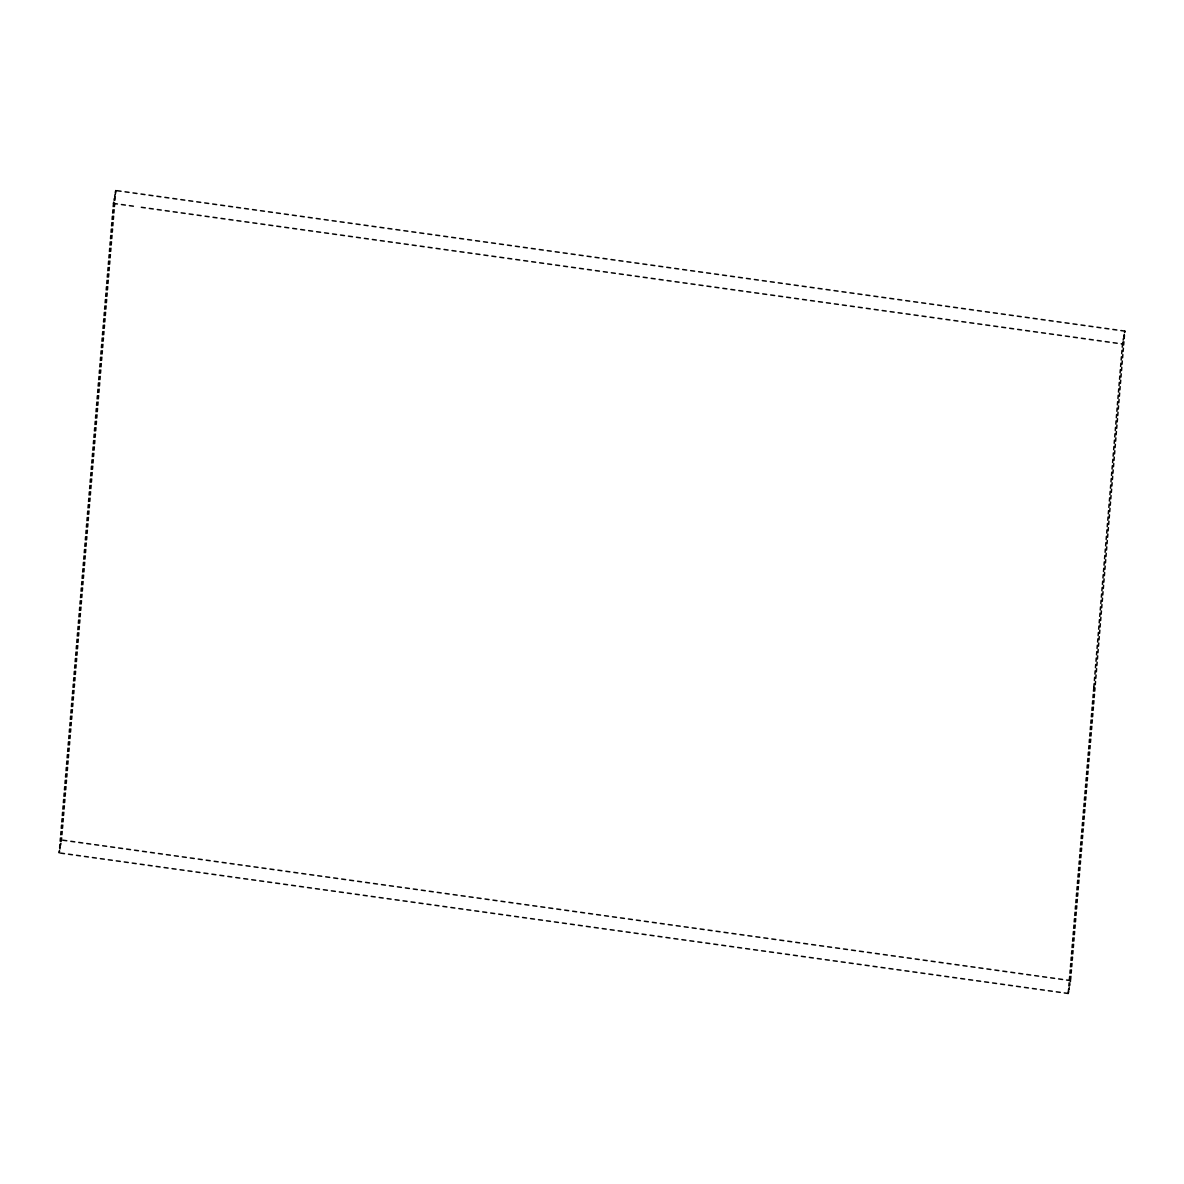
<?xml version="1.0" encoding="UTF-8"?>
<svg xmlns="http://www.w3.org/2000/svg" width="1184" height="1184" viewBox="0 0 1184 1184"><rect width="100%" height="100%" fill="white"/><g stroke="black" fill="none" stroke-linecap="round" stroke-linejoin="round"><path stroke-width="1.5" d="M59.378 850.763L59.2 852.909L59.54 850.97M59.644 847.566L59.91 844.355M60.177 841.158L60.443 837.946M60.724 834.75L60.991 831.538M61.257 828.326L61.524 825.13M61.79 821.918L62.056 818.721M62.323 815.51L62.589 812.313M62.856 809.101L63.122 805.904M63.388 802.693L63.655 799.496M63.936 796.284L64.202 793.088M64.469 789.876L64.735 786.664M65.002 783.468L65.268 780.256M65.534 777.059L65.801 773.848M66.067 770.651L66.334 767.439M66.6 764.242L66.881 761.031M67.148 757.834L67.414 754.622M67.68 751.426L67.947 748.214M68.213 745.017L68.48 741.806M68.746 738.594L69.012 735.397M69.279 732.186L69.545 728.989M69.826 725.777L70.093 722.58M70.359 719.369L70.626 716.172M70.892 712.96L71.158 709.764M71.425 706.552L71.691 703.355M71.958 700.144L72.224 696.947M72.49 693.735L72.757 690.524M73.038 687.327L73.304 684.115M73.571 680.918L73.837 677.707M74.104 674.51L74.37 671.298M74.636 668.102L74.903 664.89M75.169 661.693L75.436 658.482M75.702 655.285L75.983 652.073M76.25 648.862L76.516 645.665M76.782 642.453L77.049 639.256M77.315 636.045L77.582 632.848M77.848 629.636L78.114 626.44M78.381 623.228L78.647 620.031M78.928 616.82L79.195 613.623M79.461 610.411L79.728 607.214M79.994 604.003L80.26 600.791M80.527 597.594L80.793 594.383M81.06 591.186L81.326 587.974M81.592 584.778L81.859 581.566M82.14 578.369L82.406 575.158M82.673 571.961L82.939 568.749M83.206 565.552L83.472 562.341M83.738 559.144L84.005 555.932M84.271 552.721L84.538 549.524M84.804 546.312L85.085 543.116M85.352 539.904L85.618 536.707M85.884 533.496L86.151 530.299M86.417 527.087L86.684 523.89M86.95 520.679L87.216 517.482M87.483 514.27L87.749 511.074M88.03 507.862L88.297 504.65M88.563 501.454L88.83 498.242M89.096 495.045L89.362 491.834M89.629 488.637L89.895 485.425M90.162 482.228L90.428 479.017M90.694 475.82L90.961 472.608M91.242 469.412L91.508 466.2M91.775 462.988L92.041 459.792M92.308 456.58L92.574 453.383M92.84 450.172L93.107 446.975M93.373 443.763L93.64 440.566M93.906 437.355L94.187 434.158M94.454 430.946L94.72 427.75M94.986 424.538L95.253 421.341M95.519 418.13L95.786 414.918M96.052 411.721L96.318 408.51M96.585 405.313L96.851 402.101M97.132 398.904L97.399 395.693M97.665 392.496L97.932 389.284M98.198 386.088L98.464 382.876M98.731 379.679L98.997 376.468M99.264 373.271L99.53 370.059M99.796 366.848L100.063 363.651M100.344 360.439L100.61 357.242M100.877 354.031L101.143 350.834M101.41 347.622L101.676 344.426M101.942 341.214L102.209 338.017M102.475 334.806L102.742 331.609M103.008 328.397L103.289 325.186M103.556 321.989L103.822 318.777M104.088 315.58L104.355 312.369M104.621 309.172L104.888 305.96M105.154 302.764L105.42 299.552M105.687 296.355L105.953 293.144M106.234 289.947L106.501 286.735M106.767 283.538L107.034 280.327M107.3 277.115L107.566 273.918M107.833 270.707L108.099 267.51M108.366 264.298L108.632 261.102M108.898 257.89L109.165 254.693M109.446 251.482L109.712 248.285M109.979 245.073L110.245 241.876M110.512 238.665L110.778 235.468M111.044 232.256L111.311 229.045M111.577 225.848L111.844 222.636M112.11 219.44L112.391 216.228M112.658 213.031L112.924 209.82M113.19 206.623L113.679 202.124M61.672 837.872L61.272 841.291M61.938 834.661L62.204 831.464M62.486 828.252L62.752 825.056M63.018 821.844L63.285 818.647M63.551 815.436L63.818 812.239M64.084 809.027L64.35 805.83M64.617 802.619L64.883 799.422M65.15 796.21L65.416 792.999M65.697 789.802L65.964 786.59M66.23 783.394L66.496 780.182M66.763 776.985L67.029 773.774M67.296 770.577L67.562 767.365M67.828 764.168L68.095 760.957M68.361 757.76L68.642 754.548M68.909 751.352L69.175 748.14M69.442 744.928L69.708 741.732M69.974 738.52L70.241 735.323M70.507 732.112L70.774 728.915M71.04 725.703L71.306 722.506M71.588 719.295L71.854 716.098M72.12 712.886L72.387 709.69M72.653 706.478L72.92 703.281M73.186 700.07L73.452 696.858M73.719 693.661L73.985 690.45M74.252 687.253L74.518 684.041M74.799 680.844L75.066 677.633M75.332 674.436L75.598 671.224M75.865 668.028L76.131 664.816M76.398 661.619L76.664 658.408M76.93 655.196L77.197 651.999M77.463 648.788L77.744 645.591M78.011 642.379L78.277 639.182M78.544 635.971L78.81 632.774M79.076 629.562L79.343 626.366M79.609 623.154L79.876 619.957M80.142 616.746L80.408 613.549M80.69 610.337L80.956 607.126M81.222 603.929L81.489 600.717M81.755 597.52L82.022 594.309M82.288 591.112L82.554 587.9M82.821 584.704L83.087 581.492M83.354 578.295L83.62 575.084M83.901 571.887L84.168 568.675M84.434 565.478L84.7 562.267M84.967 559.055L85.233 555.858M85.5 552.647L85.766 549.45M86.032 546.238L86.299 543.042M86.565 539.83L86.846 536.633M87.113 533.422L87.379 530.225M87.646 527.013L87.912 523.816M88.178 520.605L88.445 517.393M88.711 514.196L88.978 510.985M89.244 507.788L89.51 504.576M89.792 501.38L90.058 498.168M90.324 494.971L90.591 491.76M90.857 488.563L91.124 485.351M91.39 482.154L91.656 478.943M91.923 475.746L92.189 472.534M92.456 469.323L92.722 466.126M93.003 462.914L93.27 459.718M93.536 456.506L93.802 453.309M94.069 450.098L94.335 446.901M94.602 443.689L94.868 440.492M95.134 437.281L95.401 434.084M95.667 430.872L95.948 427.676M96.215 424.464L96.481 421.252M96.748 418.056L97.014 414.844M97.28 411.647L97.547 408.436M97.813 405.239L98.08 402.027M98.346 398.83L98.612 395.619M98.894 392.422L99.16 389.21M99.426 386.014L99.693 382.802M99.959 379.605L100.226 376.394M100.492 373.182L100.758 369.985M101.025 366.774L101.291 363.577M101.558 360.365L101.824 357.168M102.105 353.957L102.372 350.76M102.638 347.548L102.904 344.352M103.171 341.14L103.437 337.943M103.704 334.732L103.97 331.52M104.236 328.323L104.503 325.112M104.769 321.915L105.05 318.703M105.317 315.506L105.583 312.295M105.85 309.098L106.116 305.886M106.382 302.69L106.649 299.478M106.915 296.281L107.182 293.07M107.448 289.873L107.714 286.661M107.996 283.45L108.262 280.253M108.528 277.041L108.795 273.844M109.061 270.633L109.328 267.436M109.594 264.224L109.86 261.028M110.127 257.816L110.393 254.619M110.66 251.408L110.926 248.211M111.207 244.999L111.474 241.802M111.74 238.591L112.006 235.379M112.273 232.182L112.539 228.971M112.806 225.774L113.072 222.562M113.338 219.366L113.605 216.154M113.871 212.957L114.152 209.746M114.419 206.549L114.685 203.337M114.952 200.14L115.218 196.929M115.484 193.717L115.751 190.52L115.41 192.459M1068.338 992.414L1068.604 989.202M1068.871 986.006L1069.137 982.794M1069.404 979.597L1069.67 976.386M1069.936 973.189L1070.218 969.977M1070.484 966.78L1070.75 963.569M1071.017 960.372L1071.283 957.16M1071.55 953.949L1071.816 950.752M1072.082 947.54L1072.349 944.344M1072.615 941.132L1072.882 937.935M1073.163 934.724L1073.429 931.527M1073.696 928.315L1073.962 925.118M1074.228 921.907L1074.495 918.71M1074.761 915.498L1075.028 912.287M1075.294 909.09L1075.56 905.878M1075.827 902.682L1076.108 899.47M1076.374 896.273L1076.641 893.062M1076.907 889.865L1077.174 886.653M1077.44 883.456L1077.706 880.245M1077.973 877.048L1078.239 873.836M1078.506 870.64L1078.772 867.428M1079.038 864.216L1079.32 861.02M1079.586 857.808L1079.852 854.611M1080.119 851.4L1080.385 848.203M1080.652 844.991L1080.918 841.794M1081.184 838.583L1081.451 835.386M1081.717 832.174L1081.984 828.978M1082.265 825.766L1082.531 822.569M1082.798 819.358L1083.064 816.146M1083.33 812.949L1083.597 809.738M1083.863 806.541L1084.13 803.329M1084.396 800.132L1084.662 796.921M1084.929 793.724L1085.21 790.512M1085.476 787.316L1085.743 784.104M1086.009 780.907L1086.276 777.696M1086.542 774.499L1086.808 771.287M1087.075 768.076L1087.341 764.879M1087.608 761.667L1087.874 758.47M1088.14 755.259L1088.422 752.062M1088.688 748.85L1088.954 745.654M1089.221 742.442L1089.487 739.245M1089.754 736.034L1090.02 732.837M1090.286 729.625L1090.553 726.414M1090.819 723.217L1091.086 720.005M1091.367 716.808L1091.633 713.597M1091.9 710.4L1092.166 707.188M1092.432 703.992L1092.699 700.78M1092.965 697.583L1093.232 694.372M1093.498 691.175L1093.883 687.327M1093.853 686.898L1094.12 683.686M1094.401 680.489L1094.667 677.278M1094.934 674.081L1095.2 670.869M1095.466 667.672L1095.733 664.461M1095.999 661.264L1096.266 658.052M1096.532 654.856L1096.798 651.644M1097.065 648.432L1097.346 645.236M1097.612 642.024L1097.879 638.827M1098.145 635.616L1098.412 632.419M1098.678 629.207L1098.944 626.01M1099.211 622.799L1099.477 619.602M1099.744 616.39L1100.01 613.194M1100.276 609.982L1100.558 606.785M1100.824 603.574L1101.09 600.362M1101.357 597.165L1101.623 593.954M1101.89 590.757L1102.156 587.545M1102.422 584.348L1102.689 581.137M1102.955 577.94L1103.222 574.728M1103.503 571.532L1103.769 568.32M1104.036 565.123L1104.302 561.912M1104.568 558.715L1104.835 555.503M1105.101 552.292L1105.368 549.095M1105.634 545.883L1105.9 542.686M1106.167 539.475L1106.448 536.278M1106.714 533.066L1106.981 529.87M1107.247 526.658L1107.514 523.461M1107.78 520.25L1108.046 517.053M1108.313 513.841L1108.579 510.63M1108.846 507.433L1109.112 504.221M1109.378 501.024L1109.66 497.813M1109.926 494.616L1110.192 491.404M1110.459 488.208L1110.725 484.996M1110.992 481.799L1111.258 478.588M1111.524 475.391L1111.791 472.179M1112.057 468.982L1112.324 465.771M1112.605 462.559L1112.871 459.362M1113.138 456.151L1113.404 452.954M1113.67 449.742L1113.937 446.546M1114.203 443.334L1114.47 440.137M1114.736 436.926L1115.002 433.729M1115.269 430.517L1115.55 427.32M1115.816 424.109L1116.083 420.912M1116.349 417.7L1116.616 414.489M1116.882 411.292L1117.148 408.08M1117.415 404.884L1117.681 401.672M1117.948 398.475L1118.214 395.264M1118.48 392.067L1118.762 388.855M1119.028 385.658L1119.294 382.447M1119.561 379.25L1119.827 376.038M1120.094 372.827L1120.36 369.63M1120.626 366.418L1120.893 363.222M1121.159 360.01L1121.426 356.813M1121.707 353.602L1121.973 350.405M1122.24 347.193L1122.846 342.058M1070.632 979.523L1070.898 976.312M1071.165 973.115L1071.431 969.903M1071.698 966.706L1071.979 963.495M1072.245 960.283L1072.512 957.086M1072.778 953.875L1073.044 950.678M1073.311 947.466L1073.577 944.27M1073.844 941.058L1074.11 937.861M1074.376 934.65L1074.643 931.453M1074.924 928.241L1075.19 925.044M1075.457 921.833L1075.723 918.621M1075.99 915.424L1076.256 912.213M1076.522 909.016L1076.789 905.804M1077.055 902.608L1077.322 899.396M1077.588 896.199L1077.869 892.988M1078.136 889.791L1078.402 886.579M1078.668 883.382L1078.935 880.171M1079.201 876.974L1079.468 873.762M1079.734 870.551L1080 867.354M1080.267 864.142L1080.533 860.946M1080.8 857.734L1081.081 854.537M1081.347 851.326L1081.614 848.129M1081.88 844.917L1082.146 841.72M1082.413 838.509L1082.679 835.312M1082.946 832.1L1083.212 828.904M1083.478 825.692L1083.745 822.48M1084.026 819.284L1084.292 816.072M1084.559 812.875L1084.825 809.664M1085.092 806.467L1085.358 803.255M1085.624 800.058L1085.891 796.847M1086.157 793.65L1086.424 790.438M1086.69 787.242L1086.971 784.03M1087.238 780.818L1087.504 777.622M1087.77 774.41L1088.037 771.213M1088.303 768.002L1088.57 764.805M1088.836 761.593L1089.102 758.396M1089.369 755.185L1089.635 751.988M1089.902 748.776L1090.183 745.58M1090.449 742.368L1090.716 739.171M1090.982 735.96L1091.248 732.748M1091.515 729.551L1091.781 726.34M1092.048 723.143L1092.314 719.931M1092.58 716.734L1092.847 713.523M1093.128 710.326L1093.394 707.114M1093.661 703.918L1093.927 700.706M1094.194 697.509L1094.46 694.298M1094.726 691.101L1094.993 687.889M1095.259 684.678L1095.526 681.481M1095.792 678.269L1096.073 675.072M1096.34 671.861L1096.606 668.664M1096.872 665.452L1097.139 662.256M1097.405 659.044L1097.672 655.847M1097.938 652.636L1098.204 649.439M1098.471 646.227L1098.737 643.03M1099.004 639.819L1099.285 636.607M1099.551 633.41L1099.818 630.199M1100.084 627.002L1100.35 623.79M1100.617 620.594L1100.883 617.382M1101.15 614.185L1101.416 610.974M1101.682 607.777L1101.949 604.565M1102.23 601.368L1102.496 598.157M1102.763 594.945L1103.029 591.748M1103.296 588.537L1103.562 585.34M1103.828 582.128L1104.095 578.932M1104.361 575.72L1104.628 572.523M1104.894 569.312L1105.175 566.115M1105.442 562.903L1105.708 559.706M1105.974 556.495L1106.241 553.298M1106.507 550.086L1106.774 546.875M1107.04 543.678L1107.306 540.466M1107.573 537.27L1107.839 534.058M1108.106 530.861L1108.387 527.65M1108.653 524.453L1108.92 521.241M1109.186 518.044L1109.452 514.833M1109.719 511.636L1109.985 508.424M1110.252 505.228L1110.518 502.016M1110.784 498.804L1111.051 495.608M1111.332 492.396L1111.598 489.199M1111.865 485.988L1112.131 482.791M1112.398 479.579L1112.664 476.382M1112.93 473.171L1113.197 469.974M1113.463 466.762L1113.73 463.566M1113.996 460.354L1114.277 457.142M1114.544 453.946L1114.81 450.734M1115.076 447.537L1115.343 444.326M1115.609 441.129L1115.876 437.917M1116.142 434.72L1116.408 431.509M1116.675 428.312L1116.941 425.1M1117.208 421.904L1117.489 418.692M1117.755 415.495L1118.022 412.284M1118.288 409.072L1118.554 405.875M1118.821 402.664L1119.087 399.467M1119.354 396.255L1119.62 393.058M1119.886 389.847L1120.153 386.65M1120.434 383.438L1120.7 380.242M1120.967 377.03L1121.233 373.833M1121.5 370.622L1121.766 367.425M1122.032 364.213L1122.299 361.002M1122.565 357.805L1122.832 354.593M1123.098 351.396L1123.379 348.185M1123.646 344.988L1123.912 341.776M1124.178 338.58L1124.445 335.368M1124.711 332.171L1124.8 331.091L1120.819 330.543M114.034 200.185L114.374 198.261M114.715 196.322L115.07 194.383M59.896 849.032L60.236 847.093M60.576 845.169L60.917 843.23M1123.187 340.119L1123.542 338.195M1123.882 336.256L1124.223 334.317M1124.563 332.393L1124.8 331.091M1068.59 991.541L1068.249 993.48L1064.268 992.932M1068.93 989.617L1069.285 987.678M1069.626 985.739L1069.966 983.815M1070.321 981.876L1070.543 980.589L1066.562 980.026M117.083 190.698L121.064 191.26M125.045 191.808L129.026 192.37M133.008 192.918L136.989 193.48M140.985 194.028L144.966 194.59M148.947 195.138L152.928 195.7M156.91 196.248L160.891 196.81M164.872 197.358L168.853 197.92M172.849 198.468L176.83 199.03M180.812 199.578L184.793 200.14M188.774 200.688L192.755 201.25M196.736 201.798L200.718 202.36M204.714 202.908L208.695 203.47M212.676 204.018L216.657 204.58M220.638 205.128L224.62 205.69M228.601 206.238L232.582 206.8M236.578 207.348L240.559 207.91M244.54 208.458L248.522 209.02M252.503 209.568L256.484 210.13M260.465 210.678L264.461 211.24M268.442 211.788L272.424 212.35M276.405 212.898L280.386 213.46M284.367 214.008L288.348 214.57M292.33 215.118L296.326 215.68M300.307 216.228L304.288 216.79M308.269 217.338L312.25 217.9M316.232 218.448L320.213 219.01M324.194 219.558L328.19 220.12M332.171 220.668L336.152 221.23M340.134 221.778L344.115 222.34M348.096 222.888L352.077 223.45M356.058 223.998L360.054 224.56M364.036 225.108L368.017 225.67M371.998 226.218L375.979 226.78M379.96 227.328L383.942 227.89M387.923 228.438L391.919 229M395.9 229.548L399.881 230.11M403.862 230.658L407.844 231.22M411.825 231.768L415.806 232.33M419.787 232.878L423.783 233.44M427.764 233.988L431.746 234.536M435.727 235.098L439.708 235.646M443.689 236.208L447.67 236.756M451.652 237.318L455.648 237.866M459.629 238.428L463.61 238.976M467.591 239.538L471.572 240.086M475.554 240.648L479.535 241.196M483.531 241.758L487.512 242.306M491.493 242.868L495.474 243.416M499.456 243.978L503.437 244.526M507.418 245.088L511.399 245.636M515.395 246.198L519.376 246.746M523.358 247.308L527.339 247.856M531.32 248.418L535.301 248.966M539.282 249.528L543.264 250.076M547.26 250.638L551.241 251.186M555.222 251.748L559.203 252.296M563.184 252.858L567.166 253.406M571.147 253.968L575.128 254.516M579.124 255.078L583.105 255.626M587.086 256.188L591.068 256.736M595.049 257.298L599.03 257.846M603.011 258.408L606.992 258.956M610.988 259.518L614.97 260.066M618.951 260.628L622.932 261.176M626.913 261.738L630.894 262.286M634.876 262.848L638.857 263.396M642.853 263.958L646.834 264.506M650.815 265.068L654.796 265.616M658.778 266.178L662.759 266.726M666.74 267.288L670.721 267.836M674.717 268.398L678.698 268.946M682.68 269.508L686.661 270.056M690.642 270.618L694.623 271.166M698.604 271.728L702.6 272.276M706.582 272.838L710.563 273.386M714.544 273.948L718.525 274.496M722.506 275.058L726.488 275.606M730.469 276.168L734.465 276.716M738.446 277.278L742.427 277.826M746.408 278.388L750.39 278.936M754.371 279.498L758.352 280.046M762.333 280.608L766.329 281.156M770.31 281.703L774.292 282.266M778.273 282.813L782.254 283.376M786.235 283.923L790.216 284.486M794.198 285.033L798.194 285.596M802.175 286.143L806.156 286.706M810.137 287.253L814.118 287.816M818.1 288.363L822.081 288.926M826.062 289.473L830.058 290.036M834.039 290.583L838.02 291.146M842.002 291.693L845.983 292.256M849.964 292.803L853.945 293.366M857.926 293.913L861.922 294.476M865.904 295.023L869.885 295.586M873.866 296.133L877.847 296.696M881.828 297.243L885.81 297.806M889.791 298.353L893.787 298.916M897.768 299.463L901.749 300.026M905.73 300.573L909.712 301.136M913.693 301.683L917.674 302.246M921.67 302.793L925.651 303.356M929.632 303.903L933.614 304.466M937.595 305.013L941.576 305.576M945.557 306.123L949.538 306.686M953.534 307.233L957.516 307.796M961.497 308.343L965.478 308.906M969.459 309.453L973.44 310.016M977.422 310.563L981.403 311.126M985.399 311.673L989.38 312.236M993.361 312.783L997.342 313.346M1001.324 313.893L1005.305 314.456M1009.286 315.003L1013.267 315.566M1017.263 316.113L1021.244 316.676M1025.226 317.223L1029.207 317.786M1033.188 318.333L1037.169 318.896M1041.15 319.443L1045.132 320.006M1049.128 320.553L1053.109 321.116M1057.09 321.663L1061.071 322.226M1065.052 322.773L1069.034 323.336M1073.015 323.883L1076.996 324.446M1080.992 324.993L1084.973 325.556M1088.954 326.103L1092.936 326.666M1096.917 327.213L1100.898 327.776M1104.879 328.323L1108.86 328.871M1112.856 329.433L1116.838 329.981M113.457 203.411L117.438 203.974M121.419 204.521L125.4 205.084M129.382 205.631L133.378 206.194M141.34 207.304L145.321 207.851M149.302 208.414L153.284 208.961M157.265 209.524L161.246 210.071M165.242 210.634L169.223 211.181M173.204 211.744L177.186 212.291M181.167 212.854L185.148 213.401M189.129 213.964L193.11 214.511M197.106 215.074L201.088 215.621M205.069 216.184L209.05 216.731M213.031 217.294L217.012 217.841M220.994 218.404L224.975 218.951M228.971 219.514L232.952 220.061M236.933 220.609L240.914 221.171M244.896 221.719L248.877 222.281M252.858 222.829L256.839 223.391M260.835 223.939L264.816 224.501M268.798 225.049L272.779 225.611M276.76 226.159L280.741 226.721M284.722 227.269L288.718 227.831M292.7 228.379L296.681 228.941M300.662 229.489L304.643 230.051M308.624 230.599L312.606 231.161M316.587 231.709L320.583 232.271M324.564 232.819L328.545 233.381M332.526 233.929L336.508 234.491M340.489 235.039L344.47 235.601M348.451 236.149L352.447 236.711M356.428 237.259L360.41 237.821M364.391 238.369L368.372 238.931M372.353 239.479L376.334 240.041M380.316 240.589L384.312 241.151M388.293 241.699L392.274 242.261M396.255 242.809L400.236 243.371M404.218 243.919L408.199 244.481M412.18 245.029L416.176 245.591M420.157 246.139L424.138 246.701M428.12 247.249L432.101 247.811M436.082 248.359L440.063 248.921M444.044 249.469L448.04 250.031M452.022 250.579L456.003 251.141M459.984 251.689L463.965 252.251M467.946 252.799L471.928 253.361M475.909 253.909L479.905 254.471M483.886 255.019L487.867 255.581M491.848 256.129L495.83 256.691M499.811 257.239L503.792 257.801M507.788 258.349L511.769 258.911M515.75 259.459L519.732 260.021M523.713 260.569L527.694 261.131M531.675 261.679L535.656 262.241M539.652 262.789L543.634 263.351M547.615 263.899L551.596 264.461M555.577 265.009L559.558 265.571M563.54 266.119L567.521 266.681M571.517 267.229L575.498 267.776M579.479 268.339L583.46 268.886M587.442 269.449L591.423 269.996M595.404 270.559L599.385 271.106M603.381 271.669L607.362 272.216M611.344 272.779L615.325 273.326M619.306 273.889L623.287 274.436M627.268 274.999L631.25 275.546M635.246 276.109L639.227 276.656M643.208 277.219L647.189 277.766M651.17 278.329L655.152 278.876M659.133 279.439L663.114 279.986M667.11 280.549L671.091 281.096M675.072 281.659L679.054 282.206M683.035 282.769L687.016 283.316M690.997 283.879L694.978 284.426M698.974 284.989L702.956 285.536M706.937 286.099L710.918 286.646M714.899 287.209L718.88 287.756M722.862 288.319L726.858 288.866M730.839 289.429L734.82 289.976M738.801 290.539L742.782 291.086M746.764 291.649L750.745 292.196M754.726 292.759L758.722 293.306M762.703 293.869L766.684 294.416M770.666 294.979L774.647 295.526M778.628 296.089L782.609 296.636M786.59 297.199L790.586 297.746M794.568 298.309L798.549 298.856M802.53 299.419L806.511 299.966M810.492 300.529L814.474 301.076M818.455 301.639L822.451 302.186M826.432 302.749L830.413 303.296M834.394 303.859L838.376 304.406M842.357 304.969L846.338 305.516M850.319 306.079L854.315 306.626M858.296 307.189L862.278 307.736M866.259 308.299L870.24 308.846M874.221 309.409L878.202 309.956M882.184 310.519L886.18 311.066M890.161 311.629L894.142 312.176M898.123 312.739L902.104 313.286M906.086 313.834L910.067 314.396M914.048 314.944L918.044 315.506M922.025 316.054L926.006 316.616M929.988 317.164L933.969 317.726M937.95 318.274L941.931 318.836M945.927 319.384L949.908 319.946M953.89 320.494L957.871 321.056M961.852 321.604L965.833 322.166M969.814 322.714L973.796 323.276M977.792 323.824L981.773 324.386M985.754 324.934L989.735 325.496M993.716 326.044L997.698 326.606M1001.679 327.154L1005.66 327.716M1009.656 328.264L1013.637 328.826M1017.618 329.374L1021.6 329.936M1025.581 330.484L1029.562 331.046M1033.543 331.594L1037.524 332.156M1041.52 332.704L1045.502 333.266M1049.483 333.814L1053.464 334.376M1057.445 334.924L1061.426 335.486M1065.408 336.034L1069.389 336.596M1073.385 337.144L1077.366 337.706M1081.347 338.254L1085.328 338.816M1089.31 339.364L1093.291 339.926M1097.272 340.474L1101.253 341.036M1105.249 341.584L1109.23 342.146M1113.212 342.694L1117.193 343.256M1121.174 343.804L1122.506 343.996M62.826 840.196L66.807 840.744M70.788 841.306L74.77 841.854M78.751 842.416L82.747 842.964M86.728 843.526L90.709 844.074M94.69 844.636L98.672 845.184M102.653 845.746L106.634 846.294M110.615 846.856L114.611 847.404M118.592 847.966L122.574 848.514M126.555 849.076L130.536 849.624M134.517 850.186L138.498 850.734M142.48 851.296L146.476 851.844M150.457 852.406L154.438 852.954M158.419 853.516L162.4 854.064M166.382 854.626L170.363 855.174M174.344 855.736L178.34 856.284M182.321 856.846L186.302 857.394M190.284 857.956L194.265 858.504M198.246 859.066L202.227 859.614M206.208 860.176L210.204 860.724M214.186 861.286L218.167 861.834M222.148 862.396L226.129 862.944M230.11 863.506L234.092 864.054M238.088 864.616L242.069 865.164M246.05 865.726L250.031 866.274M254.012 866.836L257.994 867.384M261.975 867.946L265.956 868.494M269.952 869.056L273.933 869.604M277.914 870.166L281.896 870.714M285.877 871.261L289.858 871.824M293.839 872.371L297.82 872.934M301.816 873.481L305.798 874.044M309.779 874.591L313.76 875.154M317.741 875.701L321.722 876.264M325.704 876.811L329.685 877.374M333.681 877.921L337.662 878.484M341.643 879.031L345.624 879.594M349.606 880.141L353.587 880.704M357.568 881.251L361.549 881.814M365.545 882.361L369.526 882.924M373.508 883.471L377.489 884.034M381.47 884.581L385.451 885.144M389.432 885.691L393.414 886.254M397.41 886.801L401.391 887.364M405.372 887.911L409.353 888.474M413.334 889.021L417.316 889.584M421.297 890.131L425.278 890.694M429.274 891.241L433.255 891.804M437.236 892.351L441.218 892.914M445.199 893.461L449.18 894.024M453.161 894.571L457.157 895.134M461.138 895.681L465.12 896.244M469.101 896.791L473.082 897.354M477.063 897.901L481.044 898.464M485.026 899.011L489.022 899.574M493.003 900.121L496.984 900.684M500.965 901.231L504.946 901.794M508.928 902.341L512.909 902.904M516.89 903.451L520.886 904.014M524.867 904.561L528.848 905.124M532.83 905.671L536.811 906.234M540.792 906.781L544.773 907.344M548.754 907.891L552.75 908.454M556.732 909.001L560.713 909.564M564.694 910.111L568.675 910.674M572.656 911.221L576.638 911.784M580.619 912.331L584.615 912.894M588.596 913.441L592.577 914.004M596.558 914.551L600.54 915.114M604.521 915.661L608.502 916.224M612.483 916.771L616.479 917.334M620.46 917.881L624.442 918.429M628.423 918.991L632.404 919.539M636.385 920.101L640.366 920.649M644.348 921.211L648.344 921.759M652.325 922.321L656.306 922.869M660.287 923.431L664.268 923.979M668.25 924.541L672.231 925.089M676.227 925.651L680.208 926.199M684.189 926.761L688.17 927.309M692.152 927.871L696.133 928.419M700.114 928.981L704.095 929.529M708.091 930.091L712.072 930.639M716.054 931.201L720.035 931.749M724.016 932.311L727.997 932.859M731.978 933.421L735.96 933.969M739.956 934.531L743.937 935.079M747.918 935.641L751.899 936.189M755.88 936.751L759.862 937.299M763.843 937.861L767.824 938.409M771.82 938.971L775.801 939.519M779.782 940.081L783.764 940.629M787.745 941.191L791.726 941.739M795.707 942.301L799.688 942.849M803.684 943.411L807.666 943.959M811.647 944.521L815.628 945.069M819.609 945.631L823.59 946.179M827.572 946.741L831.553 947.289M835.549 947.851L839.53 948.399M843.511 948.961L847.492 949.509M851.474 950.071L855.455 950.619M859.436 951.181L863.417 951.729M867.413 952.291L871.394 952.839M875.376 953.401L879.357 953.949M883.338 954.511L887.319 955.059M891.3 955.621L895.296 956.169M899.278 956.731L903.259 957.279M907.24 957.841L911.221 958.389M915.202 958.951L919.184 959.499M923.165 960.061L927.161 960.609M931.142 961.171L935.123 961.719M939.104 962.281L943.086 962.829M947.067 963.391L951.048 963.939M955.029 964.486L959.025 965.049M963.006 965.596L966.988 966.159M970.969 966.706L974.95 967.269M978.931 967.816L982.912 968.379M986.894 968.926L990.89 969.489M994.871 970.036L998.852 970.599M1002.833 971.146L1006.814 971.709M1010.796 972.256L1014.777 972.819M1018.758 973.366L1022.754 973.929M1026.735 974.476L1030.716 975.039M1034.698 975.586L1038.679 976.149M1042.66 976.696L1046.641 977.259M1050.622 977.806L1054.618 978.369M1058.6 978.916L1062.581 979.479M60.532 853.087L64.513 853.649M68.494 854.197L72.476 854.759M76.457 855.307L80.438 855.869M84.419 856.417L88.415 856.964M92.396 857.527L96.378 858.074M100.359 858.637L104.34 859.184M108.321 859.747L112.302 860.294M116.284 860.857L120.28 861.404M124.261 861.967L128.242 862.514M132.223 863.077L136.204 863.624M140.186 864.187L144.167 864.734M148.163 865.297L152.144 865.844M156.125 866.407L160.106 866.954M164.088 867.517L168.069 868.064M172.05 868.627L176.031 869.174M180.027 869.737L184.008 870.284M187.99 870.847L191.971 871.394M195.952 871.957L199.933 872.504M203.914 873.067L207.896 873.614M211.892 874.177L215.873 874.724M219.854 875.287L223.835 875.834M227.816 876.397L231.798 876.944M235.779 877.507L239.76 878.054M243.756 878.617L247.737 879.164M251.718 879.727L255.7 880.274M259.681 880.837L263.662 881.384M267.643 881.947L271.624 882.494M275.62 883.057L279.602 883.604M283.583 884.167L287.564 884.714M291.545 885.277L295.526 885.824M299.508 886.387L303.489 886.934M307.485 887.497L311.466 888.044M315.447 888.607L319.428 889.154M323.41 889.717L327.391 890.264M331.372 890.827L335.353 891.374M339.349 891.937L343.33 892.484M347.312 893.047L351.293 893.594M355.274 894.157L359.255 894.704M363.236 895.267L367.232 895.814M371.214 896.377L375.195 896.924M379.176 897.487L383.157 898.034M387.138 898.597L391.12 899.144M395.101 899.707L399.097 900.254M403.078 900.817L407.059 901.364M411.04 901.927L415.022 902.474M419.003 903.037L422.984 903.584M426.965 904.132L430.961 904.694M434.942 905.242L438.924 905.804M442.905 906.352L446.886 906.914M450.867 907.462L454.848 908.024M458.83 908.572L462.826 909.134M466.807 909.682L470.788 910.244M474.769 910.792L478.75 911.354M482.732 911.902L486.713 912.464M490.694 913.012L494.69 913.574M498.671 914.122L502.652 914.684M506.634 915.232L510.615 915.794M514.596 916.342L518.577 916.904M522.558 917.452L526.554 918.014M530.536 918.562L534.517 919.124M538.498 919.672L542.479 920.234M546.46 920.782L550.442 921.344M554.423 921.892L558.419 922.454M562.4 923.002L566.381 923.564M570.362 924.112L574.344 924.674M578.325 925.222L582.306 925.784M586.302 926.332L590.283 926.894M594.264 927.442L598.246 928.004M602.227 928.552L606.208 929.114M610.189 929.662L614.17 930.224M618.166 930.772L622.148 931.334M626.129 931.882L630.11 932.444M634.091 932.992L638.072 933.554M642.054 934.102L646.035 934.664M650.031 935.212L654.012 935.774M657.993 936.322L661.974 936.884M665.956 937.432L669.937 937.994M673.918 938.542L677.899 939.104M681.895 939.652L685.876 940.214M689.858 940.762L693.839 941.324M697.82 941.872L701.801 942.434M705.782 942.982L709.764 943.544M713.76 944.092L717.741 944.654M721.722 945.202L725.703 945.764M729.684 946.312L733.666 946.874M737.647 947.422L741.628 947.984M745.624 948.532L749.605 949.094M753.586 949.642L757.568 950.204M761.549 950.752L765.53 951.3M769.511 951.862L773.492 952.41M777.488 952.972L781.47 953.52M785.451 954.082L789.432 954.63M793.413 955.192L797.394 955.74M801.376 956.302L805.372 956.85M809.353 957.412L813.334 957.96M817.315 958.522L821.296 959.07M825.278 959.632L829.259 960.18M833.24 960.742L837.236 961.29M841.217 961.852L845.198 962.4M849.18 962.962L853.161 963.51M857.142 964.072L861.123 964.62M865.104 965.182L869.1 965.73M873.082 966.292L877.063 966.84M881.044 967.402L885.025 967.95M889.006 968.512L892.988 969.06M896.969 969.622L900.965 970.17M904.946 970.732L908.927 971.28M912.908 971.842L916.89 972.39M920.871 972.952L924.852 973.5M928.833 974.062L932.829 974.61M936.81 975.172L940.792 975.72M944.773 976.282L948.754 976.83M952.735 977.392L956.716 977.94M960.698 978.502L964.694 979.05M968.675 979.612L972.656 980.16M976.637 980.722L980.618 981.27M984.6 981.832L988.581 982.38M992.562 982.942L996.558 983.49M1000.539 984.052L1004.52 984.6M1008.502 985.162L1012.483 985.71M1016.464 986.272L1020.445 986.82M1024.441 987.382L1028.422 987.93M1032.404 988.492L1036.385 989.04M1040.366 989.602L1044.347 990.15M1048.328 990.712L1052.31 991.26M1056.306 991.822L1060.287 992.37"/></g></svg>
